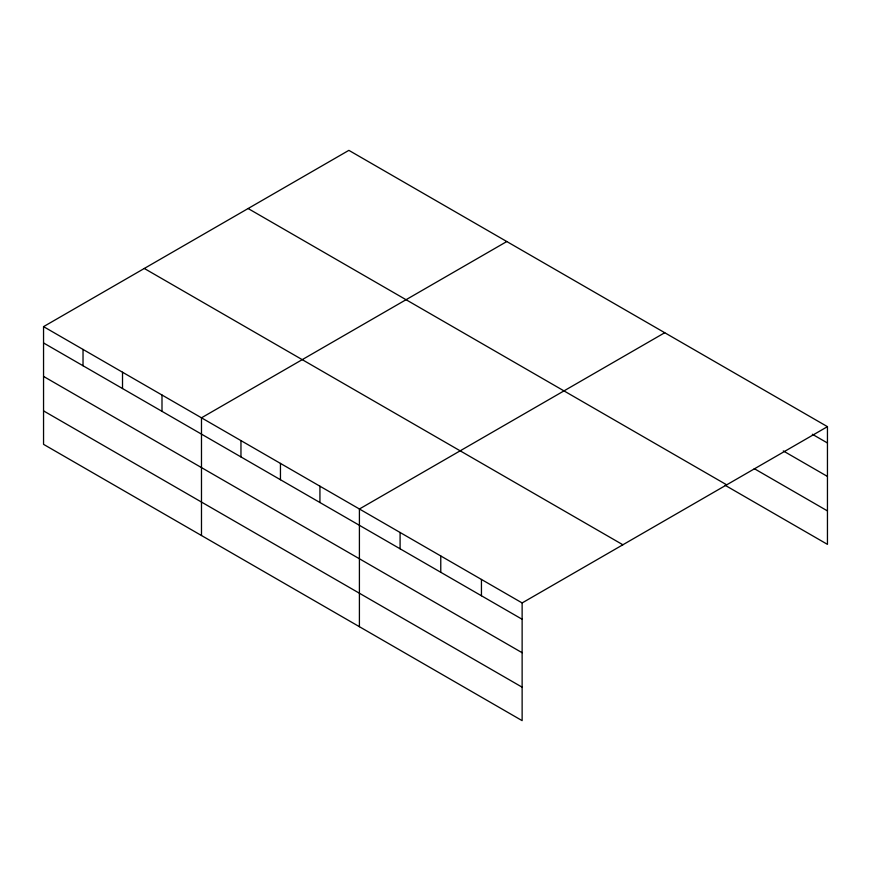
<?xml version="1.0" encoding="UTF-8"?>
<svg xmlns="http://www.w3.org/2000/svg" width="871" height="871" viewBox="0 0 871 871"><rect width="100%" height="100%" fill="white"/><g stroke="black" fill="none" stroke-linecap="round" stroke-linejoin="round"><path stroke-width="1.31" d="M43.55 326.636L522.132 602.939L522.132 720.644L43.55 444.341L43.55 326.636L348.868 150.356L827.45 426.659L827.45 544.364L725.173 485.31M506.802 241.539L201.484 417.819L201.484 535.513M664.736 332.722L359.407 509.002L359.407 626.695M522.132 602.939L827.45 426.659M812.338 434.259L827.45 442.98M783.279 450.938L827.45 476.437M754.232 468.631L827.45 510.907M248.115 208.528L726.697 484.831M144.303 268.464L622.885 544.767M43.55 342.956L522.132 619.259M43.55 376.414L522.132 652.717M43.55 410.883L522.132 687.186M481.445 579.455L481.445 595.775M440.77 555.97L440.77 572.291M400.094 532.486L400.094 548.795M319.929 486.203L319.929 502.523M280.451 463.405L280.451 479.725M240.962 440.617L240.962 456.927M161.995 395.02L161.995 411.341M122.517 372.222L122.517 388.542M83.028 349.434L83.028 365.744"/></g></svg>
